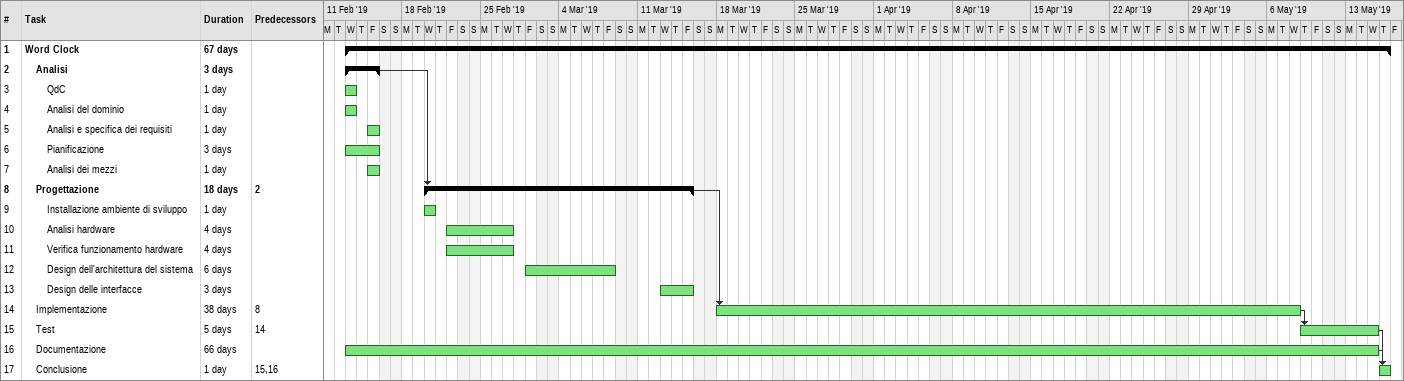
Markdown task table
| ID | Level | Task | Duration | Start | Finish | Predecessors |
|---|---|---|---|---|---|---|
| 1 | 1 | **Word Clock** | 67d | 2019-02-13 | 2019-05-16 |  |
| 2 | 2 | **Analisi** | 3d | 2019-02-13 | 2019-02-15 |  |
| 3 | 3 | QdC | 1d | 2019-02-13 | 2019-02-13 |  |
| 4 | 3 | Analisi del dominio | 1d | 2019-02-13 | 2019-02-13 |  |
| 5 | 3 | Analisi e specifica dei requisiti | 1d | 2019-02-15 | 2019-02-15 |  |
| 6 | 3 | Pianificazione | 3d | 2019-02-13 | 2019-02-15 |  |
| 7 | 3 | Analisi dei mezzi | 1d | 2019-02-15 | 2019-02-15 |  |
| 8 | 2 | **Progettazione** | 18d | 2019-02-20 | 2019-03-15 | 2 |
| 9 | 3 | Installazione ambiente di sviluppo | 1d | 2019-02-20 | 2019-02-20 |  |
| 10 | 3 | Analisi hardware | 4d | 2019-02-22 | 2019-02-27 |  |
| 11 | 3 | Verifica funzionamento hardware | 4d | 2019-02-22 | 2019-02-27 |  |
| 12 | 3 | Design dell'architettura del sistema | 6d | 2019-03-01 | 2019-03-08 |  |
| 13 | 3 | Design delle interfacce | 3d | 2019-03-13 | 2019-03-15 |  |
| 14 | 2 | Implementazione | 38d | 2019-03-18 | 2019-05-08 | 8 |
| 15 | 2 | Test | 5d | 2019-05-09 | 2019-05-15 | 14 |
| 16 | 2 | Documentazione | 66d | 2019-02-13 | 2019-05-15 |  |
| 17 | 2 | Conclusione | 1d | 2019-05-16 | 2019-05-16 | 15, 16 |
